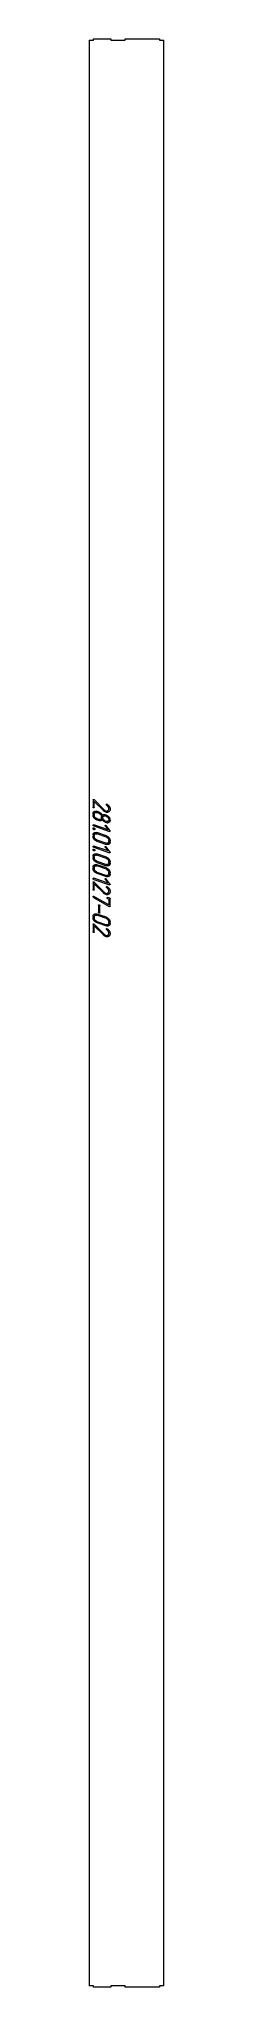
# Model space of a CAD drawing. Header units: millimetres. Extents: x 0 to 87, y -2 to 2277.
import ezdxf

# ---------------------------------------------------------------- set-up
doc = ezdxf.new("R2010")
doc.units = ezdxf.units.MM
doc.linetypes.add('K5LT_BASIC', pattern=[0])
doc.layers.add('Engraving', color=7, linetype='Continuous')

msp = doc.modelspace()

# ---------------------------------------------------------------- linework, layer by layer
at = {"color": 143, "linetype": 'K5LT_BASIC', "lineweight": 15, "true_color": 0x33acca}
for p, q in [((0, 2275.2), (0, 0)), ((0, 2275.2), (5, 2275.2)), ((5, 2275.2), (5, 2276.7)), ((5, 2276.7), (25, 2276.7)), ((25, 2276.7), (25, 2275.2)), ((25, 2275.2), (42.1, 2275.2)), ((42.1, 2275.2), (42.1, 2276.7)), ((42.1, 2276.7), (82.1, 2276.7)), ((82.1, 2276.7), (82.1, 2275.2)), ((82.1, 2275.2), (87.1, 2275.2)), ((87.1, 0), (87.1, 2275.2)), ((5, 0), (0, 0)), ((5, -1.5), (5, 0)), ((30, 0), (25, 0)), ((37.1, 0), (30, 0)), ((25, -1.5), (5, -1.5)), ((25, 0), (25, -1.5)), ((42.1, 0), (37.1, 0)), ((42.1, -1.5), (42.1, 0)), ((82.1, -1.5), (42.1, -1.5)), ((87.1, 0), (82.1, 0)), ((82.1, 0), (82.1, -1.5))]:
    msp.add_line(p, q, dxfattribs=at)
at = {"layer": 'Engraving', "color": 143, "linetype": 'K5LT_BASIC', "lineweight": 15, "true_color": 0x33acca}
for p, q in [((4.4, 1386.9), (4.4, 1378.4)), ((4.4, 1370.7), (4.4, 1369.2)), ((17.3, 1375.3), (5.5, 1387.1)), ((5.8, 1385.1), (16.5, 1374.4)), ((5.8, 1377.9), (5.8, 1385.1)), ((5.8, 1370.2), (5.8, 1368.8)), ((11.5, 1372.5), (8.6, 1373.5)), ((11.5, 1371.1), (8.7, 1372)), ((14.3, 1365.9), (14.3, 1367.3)), ((17.9, 1374.8), (17.3, 1375.3)), ((18.4, 1374.4), (17.9, 1374.8)), ((20, 1368.9), (18.6, 1369.4)), ((20, 1367.5), (18.6, 1368)), ((20.9, 1381.7), (20.7, 1381.8)), ((4.4, 1345.8), (4.4, 1344.4)), ((21.9, 1352), (5.1, 1357.7)), ((5.1, 1356.3), (23.6, 1350)), ((5.8, 1345.3), (5.8, 1343.9)), ((8.7, 1364.9), (11.5, 1364)), ((8.7, 1363.5), (11.5, 1362.6)), ((20, 1344.7), (8.7, 1348.6)), ((20, 1343.3), (8.7, 1347.2)), ((18.6, 1362.3), (20, 1361.8)), ((18.6, 1360.9), (20, 1360.4)), ((18.8, 1356.1), (21.9, 1352)), ((24.1, 1351), (19.8, 1356.7)), ((20, 1360.4), (20.5, 1360.2)), ((20.5, 1360.2), (20.9, 1360.1)), ((20.9, 1360.1), (21.7, 1360.1)), ((24.2, 1364.1), (24, 1364.9)), ((24.3, 1363.6), (24.2, 1364.1)), ((24.3, 1363.2), (24.3, 1363.6)), ((21.9, 1327.1), (5.1, 1332.8)), ((5.1, 1331.4), (23.6, 1325.1)), ((8.7, 1340.1), (20, 1336.2)), ((8.7, 1338.6), (20, 1334.8)), ((20, 1319.9), (8.7, 1323.7)), ((20, 1318.4), (8.7, 1322.3)), ((18.8, 1331.2), (21.9, 1327.1)), ((24.1, 1326.2), (19.8, 1331.9)), ((22.9, 1338.1), (22.9, 1339.5)), ((24.3, 1337.6), (24.3, 1339)), ((4.4, 1320.9), (4.4, 1319.5)), ((4.4, 1308.2), (4.4, 1306.8)), ((5.8, 1320.4), (5.8, 1319)), ((5.8, 1307.7), (5.8, 1306.3)), ((8.7, 1315.2), (20, 1311.3)), ((8.7, 1313.8), (20, 1309.9)), ((20, 1307.2), (8.7, 1311)), ((20, 1305.7), (8.7, 1309.6)), ((8.7, 1302.5), (20, 1298.6)), ((8.7, 1301.1), (20, 1297.2)), ((22.9, 1313.2), (22.9, 1314.6)), ((22.9, 1300.5), (22.9, 1301.9)), ((24.3, 1312.7), (24.3, 1314.2)), ((24.3, 1300), (24.3, 1301.5)), ((4.4, 1290.6), (4.4, 1282.1)), ((21.9, 1289.6), (5.1, 1295.3)), ((5.1, 1293.8), (23.6, 1287.6)), ((17.3, 1279), (5.5, 1290.8)), ((5.8, 1288.8), (16.5, 1278.1)), ((5.8, 1281.6), (5.8, 1288.8)), ((17.9, 1278.5), (17.3, 1279)), ((18.4, 1278.1), (17.9, 1278.5)), ((18.8, 1293.7), (21.9, 1289.6)), ((24.1, 1288.6), (19.8, 1294.3)), ((20.9, 1285.4), (20.7, 1285.5)), ((4.4, 1273.6), (4.5, 1273.2)), ((4.9, 1272.8), (23.4, 1262.2)), ((5.3, 1274), (5.1, 1274.1)), ((22.9, 1264), (5.3, 1274)), ((20, 1249.5), (8.7, 1253.3)), ((10.8, 1263.7), (10.8, 1255.2)), ((12.2, 1254.7), (12.2, 1263.2)), ((23.6, 1272.1), (21.5, 1272.8)), ((21.5, 1271.4), (22.9, 1270.9)), ((22.9, 1270.9), (22.9, 1264)), ((23.4, 1262.2), (23.6, 1262.1)), ((24.3, 1262.6), (24.3, 1271.1)), ((4.4, 1250.5), (4.4, 1249.1)), ((4.4, 1241.4), (4.4, 1232.9)), ((17.3, 1229.8), (5.5, 1241.6)), ((5.8, 1250), (5.8, 1248.6)), ((5.8, 1239.6), (16.5, 1228.9)), ((5.8, 1232.4), (5.8, 1239.6)), ((20, 1248.1), (8.7, 1251.9)), ((8.7, 1244.8), (20, 1240.9)), ((8.7, 1243.4), (20, 1239.5)), ((20.9, 1236.2), (20.7, 1236.3)), ((22.9, 1242.8), (22.9, 1244.3)), ((24.3, 1242.4), (24.3, 1243.8)), ((17.9, 1229.3), (17.3, 1229.8)), ((18.4, 1228.9), (17.9, 1229.3))]:
    msp.add_line(p, q, dxfattribs=at)
for points in [[(4.4, 1386.9), (4.4, 1387.2), (4.6, 1387.3)], [(4.6, 1377.8), (4.4, 1378.1), (4.4, 1378.4)], [(4.4, 1370.7), (4.4, 1372.3), (5.6, 1373.2)], [(5.6, 1365.8), (4.4, 1367.5), (4.4, 1369.2)], [(4.6, 1387.3), (4.9, 1387.4), (5.2, 1387.3)], [(5.1, 1377.5), (4.8, 1377.5), (4.6, 1377.8)], [(5.6, 1377.5), (5.4, 1377.4), (5.1, 1377.5)], [(5.2, 1387.3), (5.4, 1387.3), (5.5, 1387.1)], [(5.8, 1377.9), (5.8, 1377.7), (5.6, 1377.5)], [(5.6, 1373.2), (6.9, 1374.1), (8.6, 1373.5)], [(5.8, 1370.2), (5.8, 1371.3), (6.7, 1371.9)], [(6.6, 1366.5), (5.8, 1367.6), (5.8, 1368.8)], [(6.7, 1371.9), (7.5, 1372.4), (8.7, 1372)], [(11.5, 1372.5), (12.6, 1372.1), (13.6, 1371.2)], [(11.5, 1371.1), (12.7, 1370.7), (13.5, 1369.6)], [(13.5, 1369.6), (14.3, 1368.5), (14.3, 1367.3)], [(13.6, 1371.2), (14.6, 1370.3), (15.3, 1368.9)], [(15.3, 1368.9), (15.9, 1369.5), (16.7, 1369.6)], [(15.8, 1366.1), (15.8, 1367.3), (16.6, 1367.8)], [(18, 1373.1), (17.4, 1373.6), (16.5, 1374.4)], [(16.6, 1367.8), (17.4, 1368.4), (18.6, 1368)], [(16.7, 1369.6), (17.6, 1369.7), (18.6, 1369.4)], [(19.4, 1372.4), (18.7, 1372.7), (18, 1373.1)], [(18.4, 1374.4), (18.9, 1374.1), (19.4, 1373.9)], [(19.4, 1373.9), (20.8, 1373.4), (21.8, 1374.3)], [(22.9, 1372.9), (21.4, 1371.8), (19.4, 1372.4)], [(20, 1381.3), (20, 1381.6), (20.2, 1381.8)], [(20.1, 1380.9), (20, 1381.1), (20, 1381.3)], [(20, 1368.9), (21.7, 1368.3), (23.1, 1366.6)], [(20, 1367.5), (21.2, 1367.1), (22, 1365.9)], [(20.4, 1380.5), (20.2, 1380.7), (20.1, 1380.9)], [(20.2, 1381.8), (20.3, 1382), (20.7, 1381.8)], [(22.3, 1378.5), (21.8, 1379.6), (20.4, 1380.5)], [(20.9, 1381.7), (22.6, 1380.5), (23.5, 1379)], [(21.8, 1374.3), (22.3, 1374.6), (22.6, 1375.2)], [(22.8, 1376.5), (22.8, 1377.5), (22.3, 1378.5)], [(22.6, 1375.2), (22.8, 1375.8), (22.8, 1376.5)], [(24.3, 1376.1), (24.3, 1374.1), (22.9, 1372.9)], [(23.5, 1379), (24.3, 1377.6), (24.3, 1376.1)], [(4.4, 1357.2), (4.4, 1357.4), (4.6, 1357.7)], [(4.6, 1356.7), (4.4, 1356.9), (4.4, 1357.2)], [(4.4, 1353.4), (4.4, 1353.9), (4.7, 1354.1)], [(4.7, 1352.5), (4.4, 1352.9), (4.4, 1353.4)], [(4.4, 1345.8), (4.4, 1347.4), (5.6, 1348.3)], [(5.6, 1340.9), (4.4, 1342.6), (4.4, 1344.4)], [(4.6, 1357.7), (4.7, 1357.8), (5.1, 1357.7)], [(5.1, 1356.3), (4.8, 1356.4), (4.6, 1356.7)], [(4.7, 1354.1), (5, 1354.2), (5.5, 1354.1)], [(5.5, 1352), (5.1, 1352.1), (4.7, 1352.5)], [(5.5, 1354.1), (5.7, 1354), (6.1, 1353.6)], [(6.2, 1352.1), (5.8, 1351.8), (5.5, 1352)], [(8.7, 1363.5), (6.9, 1364.1), (5.6, 1365.8)], [(5.6, 1348.3), (6.9, 1349.2), (8.7, 1348.6)], [(5.8, 1345.3), (5.8, 1346.4), (6.7, 1347)], [(6.1, 1353.6), (6.5, 1353.2), (6.5, 1352.7)], [(6.5, 1352.7), (6.5, 1352.3), (6.2, 1352.1)], [(8.7, 1364.9), (7.5, 1365.4), (6.6, 1366.5)], [(6.7, 1347), (7.5, 1347.6), (8.7, 1347.2)], [(13.5, 1364.1), (12.7, 1363.6), (11.5, 1364)], [(13.7, 1362.5), (12.7, 1362.2), (11.5, 1362.6)], [(14.3, 1365.9), (14.3, 1364.6), (13.5, 1364.1)], [(15.3, 1363.6), (14.8, 1362.8), (13.7, 1362.5)], [(16.7, 1361.9), (15.9, 1362.5), (15.3, 1363.6)], [(16.6, 1363.8), (15.8, 1364.9), (15.8, 1366.1)], [(18.6, 1362.3), (17.4, 1362.7), (16.6, 1363.8)], [(18.6, 1360.9), (17.5, 1361.2), (16.7, 1361.9)], [(18.6, 1356.6), (18.6, 1356.9), (18.8, 1357.1)], [(18.8, 1356.1), (18.6, 1356.4), (18.6, 1356.6)], [(18.8, 1357.1), (19, 1357.2), (19.3, 1357.1)], [(19.3, 1357.1), (19.4, 1357.1), (19.8, 1356.7)], [(22, 1361.9), (21.2, 1361.4), (20, 1361.8)], [(20, 1344.7), (21.7, 1344.2), (23, 1342.5)], [(23, 1360.6), (22.5, 1360.1), (21.7, 1360.1)], [(22, 1365.9), (22.9, 1364.8), (22.9, 1363.7)], [(22.9, 1363.7), (22.9, 1362.5), (22, 1361.9)], [(24.3, 1363.2), (24.3, 1361.4), (23, 1360.6)], [(23.1, 1366.6), (23.7, 1365.8), (24, 1364.9)], [(24.1, 1350.1), (23.9, 1349.9), (23.6, 1350)], [(24.1, 1351), (24.3, 1350.8), (24.3, 1350.5)], [(24.3, 1350.5), (24.3, 1350.2), (24.1, 1350.1)], [(4.4, 1332.4), (4.4, 1332.5), (4.6, 1332.8)], [(4.6, 1331.8), (4.4, 1332.1), (4.4, 1332.4)], [(4.4, 1328.5), (4.4, 1329), (4.7, 1329.2)], [(4.7, 1327.6), (4.4, 1328), (4.4, 1328.5)], [(4.4, 1320.9), (4.4, 1322.5), (5.6, 1323.4)], [(4.6, 1332.8), (4.7, 1333), (5.1, 1332.8)], [(5.1, 1331.4), (4.8, 1331.5), (4.6, 1331.8)], [(4.7, 1329.2), (5, 1329.4), (5.5, 1329.2)], [(5.5, 1327.1), (5.1, 1327.2), (4.7, 1327.6)], [(5.5, 1329.2), (5.7, 1329.1), (6.1, 1328.7)], [(6.2, 1327.2), (5.8, 1327), (5.5, 1327.1)], [(8.7, 1338.6), (6.9, 1339.2), (5.6, 1340.9)], [(5.6, 1323.4), (6.9, 1324.3), (8.7, 1323.7)], [(6.6, 1341.6), (5.8, 1342.7), (5.8, 1343.9)], [(5.8, 1320.4), (5.8, 1321.6), (6.7, 1322.1)], [(6.1, 1328.7), (6.5, 1328.3), (6.5, 1327.8)], [(6.5, 1327.8), (6.5, 1327.4), (6.2, 1327.2)], [(8.7, 1340.1), (7.4, 1340.5), (6.6, 1341.6)], [(6.7, 1322.1), (7.5, 1322.7), (8.7, 1322.3)], [(18.6, 1331.8), (18.6, 1332.1), (18.8, 1332.2)], [(18.8, 1331.2), (18.6, 1331.5), (18.6, 1331.8)], [(18.8, 1332.2), (19, 1332.4), (19.3, 1332.3)], [(19.3, 1332.3), (19.4, 1332.2), (19.8, 1331.9)], [(20, 1343.3), (21.2, 1342.9), (22, 1341.8)], [(22, 1336.4), (21.2, 1335.8), (20, 1336.2)], [(23, 1335), (21.8, 1334.2), (20, 1334.8)], [(22, 1341.8), (22.9, 1340.7), (22.9, 1339.5)], [(22.9, 1338.1), (22.9, 1336.9), (22, 1336.4)], [(23, 1342.5), (24.3, 1340.8), (24.3, 1339)], [(24.3, 1337.6), (24.3, 1335.9), (23, 1335)], [(24.1, 1325.2), (23.9, 1325), (23.6, 1325.1)], [(24.1, 1326.2), (24.3, 1325.9), (24.3, 1325.6)], [(24.3, 1325.6), (24.3, 1325.3), (24.1, 1325.2)], [(5.6, 1316), (4.4, 1317.7), (4.4, 1319.5)], [(4.4, 1308.2), (4.4, 1309.8), (5.6, 1310.7)], [(5.6, 1303.3), (4.4, 1305), (4.4, 1306.8)], [(8.7, 1313.8), (6.9, 1314.4), (5.6, 1316)], [(5.6, 1310.7), (6.9, 1311.6), (8.7, 1311)], [(8.7, 1301.1), (6.9, 1301.7), (5.6, 1303.3)], [(6.6, 1316.7), (5.8, 1317.9), (5.8, 1319)], [(5.8, 1307.7), (5.8, 1308.9), (6.7, 1309.4)], [(6.6, 1304), (5.8, 1305.2), (5.8, 1306.3)], [(8.7, 1315.2), (7.4, 1315.6), (6.6, 1316.7)], [(8.7, 1302.5), (7.4, 1302.9), (6.6, 1304)], [(6.7, 1309.4), (7.5, 1310), (8.7, 1309.6)], [(20, 1319.9), (21.7, 1319.3), (23, 1317.6)], [(20, 1318.4), (21.2, 1318), (22, 1316.9)], [(22, 1311.5), (21.2, 1310.9), (20, 1311.3)], [(23, 1310.1), (21.8, 1309.3), (20, 1309.9)], [(20, 1307.2), (21.7, 1306.6), (23, 1304.9)], [(20, 1305.7), (21.2, 1305.3), (22, 1304.2)], [(22, 1298.8), (21.2, 1298.2), (20, 1298.6)], [(22, 1316.9), (22.9, 1315.8), (22.9, 1314.6)], [(22.9, 1313.2), (22.9, 1312), (22, 1311.5)], [(22, 1304.2), (22.9, 1303.1), (22.9, 1301.9)], [(22.9, 1300.5), (22.9, 1299.3), (22, 1298.8)], [(23, 1317.6), (24.3, 1315.9), (24.3, 1314.2)], [(24.3, 1312.7), (24.3, 1311), (23, 1310.1)], [(23, 1304.9), (24.3, 1303.2), (24.3, 1301.5)], [(24.3, 1300), (24.3, 1298.3), (23, 1297.4)], [(4.4, 1294.8), (4.4, 1294.9), (4.6, 1295.2)], [(4.6, 1294.2), (4.4, 1294.5), (4.4, 1294.8)], [(4.4, 1290.6), (4.4, 1290.9), (4.6, 1291)], [(4.6, 1281.5), (4.4, 1281.8), (4.4, 1282.1)], [(4.6, 1295.2), (4.7, 1295.4), (5.1, 1295.3)], [(5.1, 1293.8), (4.8, 1294), (4.6, 1294.2)], [(4.6, 1291), (4.9, 1291.1), (5.2, 1291)], [(5.1, 1281.1), (4.8, 1281.2), (4.6, 1281.5)], [(5.6, 1281.2), (5.4, 1281.1), (5.1, 1281.1)], [(5.2, 1291), (5.4, 1291), (5.5, 1290.8)], [(5.8, 1281.6), (5.8, 1281.4), (5.6, 1281.2)], [(18, 1276.8), (17.4, 1277.3), (16.5, 1278.1)], [(19.4, 1276.1), (18.7, 1276.4), (18, 1276.8)], [(18.4, 1278.1), (18.9, 1277.8), (19.4, 1277.6)], [(18.6, 1294.2), (18.6, 1294.5), (18.8, 1294.6)], [(18.8, 1293.7), (18.6, 1293.9), (18.6, 1294.2)], [(18.8, 1294.6), (19, 1294.8), (19.3, 1294.7)], [(19.3, 1294.7), (19.4, 1294.6), (19.8, 1294.3)], [(19.4, 1277.6), (20.8, 1277.1), (21.8, 1277.9)], [(22.9, 1276.6), (21.4, 1275.5), (19.4, 1276.1)], [(23, 1297.4), (21.8, 1296.6), (20, 1297.2)], [(20, 1285), (20, 1285.3), (20.2, 1285.5)], [(20.1, 1284.6), (20, 1284.8), (20, 1285)], [(20.4, 1284.2), (20.2, 1284.4), (20.1, 1284.6)], [(20.2, 1285.5), (20.3, 1285.6), (20.7, 1285.5)], [(22.3, 1282.2), (21.8, 1283.3), (20.4, 1284.2)], [(20.9, 1285.4), (22.6, 1284.2), (23.5, 1282.7)], [(21.8, 1277.9), (22.3, 1278.3), (22.6, 1278.9)], [(22.8, 1280.2), (22.8, 1281.2), (22.3, 1282.2)], [(22.6, 1278.9), (22.8, 1279.5), (22.8, 1280.2)], [(24.3, 1279.8), (24.3, 1277.8), (22.9, 1276.6)], [(23.5, 1282.7), (24.3, 1281.3), (24.3, 1279.8)], [(24.1, 1287.6), (23.9, 1287.5), (23.6, 1287.6)], [(24.1, 1288.6), (24.3, 1288.3), (24.3, 1288.1)], [(24.3, 1288.1), (24.3, 1287.8), (24.1, 1287.6)], [(4.4, 1273.6), (4.4, 1273.9), (4.6, 1274.1)], [(4.4, 1250.5), (4.4, 1252.2), (5.6, 1253.1)], [(4.9, 1272.8), (4.8, 1272.8), (4.5, 1273.2)], [(4.6, 1274.1), (4.7, 1274.2), (5.1, 1274.1)], [(5.6, 1253.1), (6.9, 1254), (8.7, 1253.3)], [(10.8, 1263.7), (10.8, 1264.1), (11, 1264.2)], [(11, 1254.6), (10.8, 1254.9), (10.8, 1255.2)], [(11, 1264.2), (11.2, 1264.3), (11.5, 1264.2)], [(11.5, 1254.3), (11.2, 1254.3), (11, 1254.6)], [(11.5, 1264.2), (11.7, 1264.1), (11.9, 1263.9)], [(12, 1254.3), (11.8, 1254.2), (11.5, 1254.3)], [(11.9, 1263.9), (12.2, 1263.6), (12.2, 1263.2)], [(12.2, 1254.7), (12.2, 1254.5), (12, 1254.3)], [(20.7, 1272.3), (20.7, 1272.5), (20.9, 1272.8)], [(20.9, 1271.8), (20.7, 1272), (20.7, 1272.3)], [(20.9, 1272.8), (21.1, 1272.9), (21.5, 1272.8)], [(21.5, 1271.4), (21.1, 1271.5), (20.9, 1271.8)], [(23.6, 1272.1), (24.3, 1271.8), (24.3, 1271.1)], [(24.1, 1262.1), (23.9, 1262), (23.6, 1262.1)], [(24.3, 1262.6), (24.3, 1262.3), (24.1, 1262.1)], [(5.6, 1245.7), (4.4, 1247.3), (4.4, 1249.1)], [(4.4, 1241.4), (4.4, 1241.6), (4.6, 1241.8)], [(4.6, 1232.3), (4.4, 1232.5), (4.4, 1232.9)], [(4.6, 1241.8), (4.9, 1241.9), (5.2, 1241.8)], [(5.1, 1231.9), (4.8, 1232), (4.6, 1232.3)], [(5.6, 1232), (5.4, 1231.8), (5.1, 1231.9)], [(5.2, 1241.8), (5.4, 1241.8), (5.5, 1241.6)], [(8.7, 1243.4), (6.9, 1244), (5.6, 1245.7)], [(5.8, 1232.4), (5.8, 1232.1), (5.6, 1232)], [(5.8, 1250), (5.8, 1251.2), (6.7, 1251.7)], [(6.6, 1246.4), (5.8, 1247.5), (5.8, 1248.6)], [(8.7, 1244.8), (7.4, 1245.2), (6.6, 1246.4)], [(6.7, 1251.7), (7.5, 1252.3), (8.7, 1251.9)], [(20, 1249.5), (21.7, 1248.9), (23, 1247.2)], [(20, 1248.1), (21.2, 1247.7), (22, 1246.5)], [(22, 1241.1), (21.2, 1240.5), (20, 1240.9)], [(23, 1239.8), (21.8, 1238.9), (20, 1239.5)], [(20, 1235.8), (20, 1236.1), (20.2, 1236.3)], [(20.1, 1235.4), (20, 1235.6), (20, 1235.8)], [(20.4, 1235), (20.2, 1235.2), (20.1, 1235.4)], [(20.2, 1236.3), (20.3, 1236.4), (20.7, 1236.3)], [(22.3, 1233), (21.8, 1234), (20.4, 1235)], [(20.9, 1236.2), (22.6, 1235), (23.5, 1233.4)], [(22, 1246.5), (22.9, 1245.4), (22.9, 1244.3)], [(22.9, 1242.8), (22.9, 1241.7), (22, 1241.1)], [(22.8, 1231), (22.8, 1232), (22.3, 1233)], [(22.6, 1229.7), (22.8, 1230.3), (22.8, 1231)], [(24.3, 1230.6), (24.3, 1228.6), (22.9, 1227.4)], [(23, 1247.2), (24.3, 1245.6), (24.3, 1243.8)], [(24.3, 1242.4), (24.3, 1240.6), (23, 1239.8)], [(23.5, 1233.4), (24.3, 1232.1), (24.3, 1230.6)], [(18, 1227.6), (17.4, 1228), (16.5, 1228.9)], [(19.4, 1226.9), (18.7, 1227.2), (18, 1227.6)], [(18.4, 1228.9), (18.9, 1228.6), (19.4, 1228.4)], [(19.4, 1228.4), (20.8, 1227.9), (21.8, 1228.7)], [(22.9, 1227.4), (21.4, 1226.2), (19.4, 1226.9)], [(21.8, 1228.7), (22.3, 1229.1), (22.6, 1229.7)]]:
    msp.add_open_spline(points, degree=2, dxfattribs=at)

doc.saveas('drawing.dxf')
